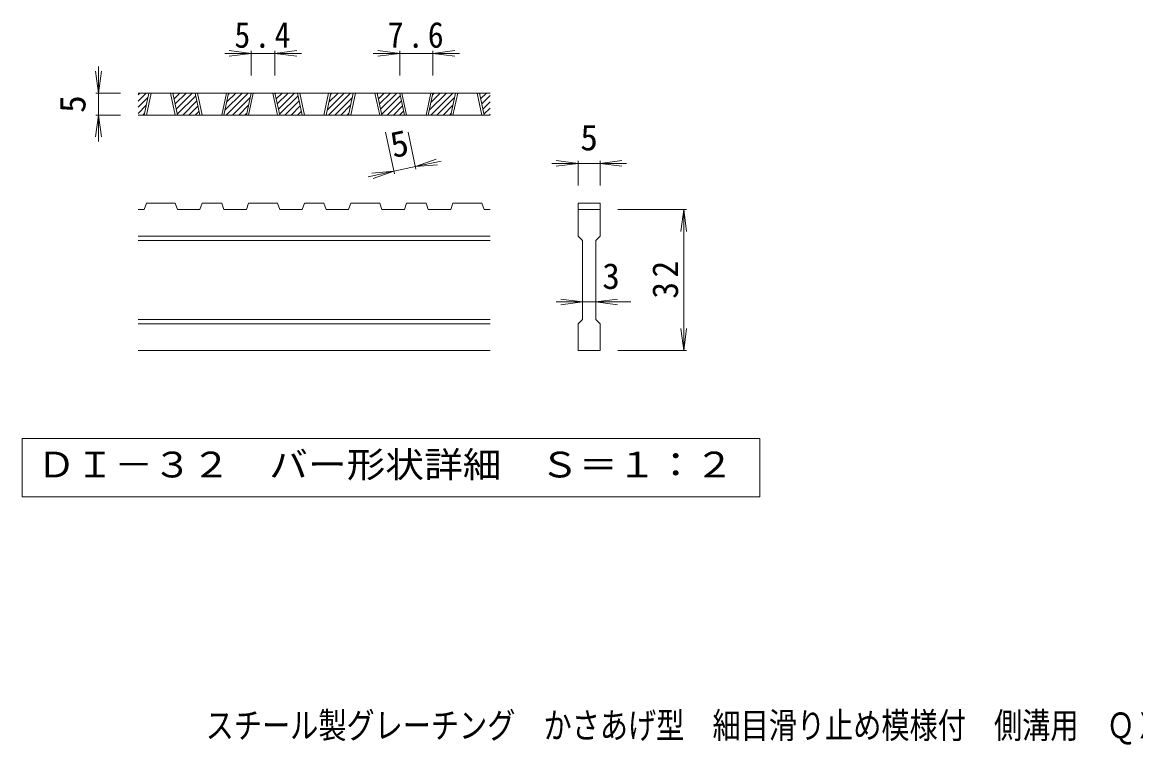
# Model space of a CAD drawing. Units: millimetres on the paper, enlarged 5 times, with parts at other scales. Extents: x -673 to 833, y -683 to 567.
# Drawn here: x -553 to 80, y -683 to -272 of the extents above; entities that cross this region are included whole.
import ezdxf
from ezdxf.enums import TextEntityAlignment as Align

# ---------------------------------------------------------------- set-up
doc = ezdxf.new("R2010")
doc.units = ezdxf.units.MM
doc.header["$LTSCALE"] = 5
doc.layers.add('D-0_通り芯', color=3, linetype='Continuous', lineweight=9)
doc.layers.add('D-4_寸法', color=7, linetype='Continuous', lineweight=9)
doc.layers.add('F-5_F-5ﾚｲﾔ', color=2, linetype='Continuous')
doc.styles.add('ＭＳ ゴシック', font='')
doc.styles.get('ＭＳ ゴシック').set_extended_font_data('MS Gothic')

msp = doc.modelspace()

# ---------------------------------------------------------------- linework, layer by layer
at = {"layer": 'D-0_通り芯'}
for p, q in [((-486.773, -316.858), (-482.24, -312.324)), ((-486.773, -313.322), (-485.775, -312.324)), ((-286.773, -312.324), (-486.773, -312.324)), ((-486.773, -320.393), (-481.192, -314.812)), ((-483.335, -324.824), (-480.66, -312.324)), ((-482.085, -324.824), (-479.41, -312.324)), ((-468.335, -312.324), (-465.66, -324.824)), ((-467.085, -312.324), (-464.41, -324.824)), ((-466.999, -312.723), (-466.6, -312.324)), ((-466.376, -315.636), (-463.065, -312.324)), ((-465.753, -318.548), (-459.529, -312.324)), ((-465.129, -321.46), (-455.993, -312.324)), ((-464.506, -324.373), (-453.977, -313.843)), ((-451.627, -324.824), (-454.302, -312.324)), ((-450.377, -324.824), (-453.052, -312.324)), ((-436.627, -312.324), (-439.302, -324.824)), ((-435.377, -312.324), (-438.052, -324.824)), ((-437.464, -322.079), (-427.709, -312.324)), ((-436.674, -324.824), (-424.174, -312.324)), ((-436.501, -317.581), (-431.245, -312.324)), ((-435.539, -313.083), (-434.78, -312.324)), ((-433.138, -324.824), (-423.126, -314.812)), ((-425.269, -324.824), (-422.594, -312.324)), ((-424.019, -324.824), (-421.344, -312.324)), ((-410.269, -312.324), (-407.594, -324.824)), ((-409.019, -312.324), (-406.344, -324.824)), ((-408.933, -312.723), (-408.534, -312.324)), ((-408.31, -315.636), (-404.999, -312.324)), ((-407.687, -318.548), (-401.463, -312.324)), ((-407.063, -321.46), (-397.927, -312.324)), ((-406.44, -324.373), (-395.911, -313.843)), ((-393.561, -324.824), (-396.236, -312.324)), ((-392.311, -324.824), (-394.986, -312.324)), ((-378.561, -312.324), (-381.236, -324.824)), ((-377.311, -312.324), (-379.986, -324.824)), ((-379.398, -322.079), (-369.643, -312.324)), ((-378.608, -324.824), (-366.108, -312.324)), ((-378.435, -317.581), (-373.179, -312.324)), ((-377.473, -313.083), (-376.714, -312.324)), ((-375.072, -324.824), (-365.06, -314.812)), ((-367.202, -324.824), (-364.527, -312.324)), ((-365.952, -324.824), (-363.277, -312.324)), ((-352.202, -312.324), (-349.527, -324.824)), ((-350.952, -312.324), (-348.277, -324.824)), ((-350.867, -312.723), (-350.468, -312.324)), ((-350.244, -315.636), (-346.932, -312.324)), ((-349.621, -318.548), (-343.397, -312.324)), ((-348.997, -321.46), (-339.861, -312.324)), ((-348.374, -324.373), (-337.845, -313.843)), ((-335.494, -324.824), (-338.169, -312.324)), ((-334.244, -324.824), (-336.919, -312.324)), ((-320.494, -312.324), (-323.169, -324.824)), ((-319.244, -312.324), (-321.919, -324.824)), ((-321.332, -322.079), (-311.577, -312.324)), ((-320.542, -324.824), (-308.042, -312.324)), ((-320.369, -317.581), (-315.113, -312.324)), ((-319.407, -313.083), (-318.648, -312.324)), ((-317.006, -324.824), (-306.994, -314.812)), ((-309.136, -324.824), (-306.461, -312.324)), ((-307.886, -324.824), (-305.211, -312.324)), ((-294.136, -312.324), (-291.461, -324.824)), ((-292.886, -312.324), (-290.211, -324.824)), ((-292.801, -312.723), (-292.402, -312.324)), ((-292.178, -315.636), (-288.866, -312.324)), ((-291.555, -318.548), (-286.773, -313.766)), ((-486.773, -323.929), (-482.155, -319.31)), ((-461.423, -324.824), (-453.353, -316.755)), ((-457.887, -324.824), (-452.73, -319.668)), ((-454.351, -324.824), (-452.107, -322.58)), ((-429.603, -324.824), (-424.088, -319.31)), ((-403.357, -324.824), (-395.287, -316.755)), ((-399.821, -324.824), (-394.664, -319.668)), ((-396.285, -324.824), (-394.041, -322.58)), ((-371.537, -324.824), (-366.022, -319.31)), ((-345.291, -324.824), (-337.221, -316.755)), ((-341.755, -324.824), (-336.598, -319.668)), ((-338.219, -324.824), (-335.975, -322.58)), ((-313.471, -324.824), (-307.956, -319.31)), ((-290.931, -321.46), (-286.773, -317.302)), ((-290.308, -324.373), (-286.773, -320.837)), ((-286.773, -324.824), (-486.773, -324.824)), ((-484.133, -324.824), (-483.117, -323.808)), ((-426.067, -324.824), (-425.051, -323.808)), ((-368.001, -324.824), (-366.985, -323.808)), ((-309.935, -324.824), (-308.919, -323.808)), ((-287.224, -324.824), (-286.773, -324.373)), ((-483.335, -378.574), (-486.773, -378.574)), ((-483.335, -378.574), (-482.085, -374.824)), ((-465.66, -374.824), (-482.085, -374.824)), ((-465.66, -374.824), (-464.41, -378.574)), ((-451.627, -378.574), (-464.41, -378.574)), ((-451.627, -378.574), (-450.377, -374.824)), ((-439.302, -374.824), (-450.377, -374.824)), ((-439.302, -374.824), (-438.052, -378.574)), ((-425.269, -378.574), (-438.052, -378.574)), ((-425.269, -378.574), (-424.019, -374.824)), ((-407.594, -374.824), (-424.019, -374.824)), ((-406.344, -378.574), (-407.594, -374.824)), ((-393.561, -378.574), (-406.344, -378.574)), ((-393.561, -378.574), (-392.311, -374.824)), ((-381.236, -374.824), (-392.311, -374.824)), ((-381.236, -374.824), (-379.986, -378.574)), ((-367.202, -378.574), (-379.986, -378.574)), ((-367.202, -378.574), (-365.952, -374.824)), ((-365.952, -374.824), (-349.527, -374.824)), ((-348.277, -378.574), (-349.527, -374.824)), ((-335.494, -378.574), (-348.277, -378.574)), ((-335.494, -378.574), (-334.244, -374.824)), ((-323.169, -374.824), (-334.244, -374.824)), ((-323.169, -374.824), (-321.919, -378.574)), ((-309.136, -378.574), (-321.919, -378.574)), ((-309.136, -378.574), (-307.886, -374.824)), ((-307.886, -374.824), (-291.461, -374.824)), ((-290.211, -378.574), (-291.461, -374.824)), ((-286.773, -378.574), (-290.211, -378.574)), ((-236.773, -374.824), (-224.273, -374.824)), ((-236.773, -374.824), (-236.773, -378.574)), ((-236.773, -378.574), (-224.273, -378.574)), ((-236.773, -393.574), (-236.773, -378.574)), ((-224.273, -374.824), (-224.273, -378.574)), ((-224.273, -378.574), (-224.273, -393.574)), ((-286.773, -393.574), (-486.773, -393.574)), ((-286.773, -396.074), (-486.773, -396.074)), ((-236.773, -393.574), (-234.273, -396.074)), ((-226.773, -396.074), (-224.273, -393.574)), ((-226.773, -396.074), (-226.773, -441.074)), ((-286.773, -441.075), (-486.773, -441.075)), ((-226.773, -441.074), (-224.273, -443.574)), ((-286.773, -443.574), (-486.773, -443.574)), ((-224.273, -443.574), (-224.273, -458.574)), ((-286.773, -458.574), (-486.773, -458.574)), ((-224.273, -458.574), (-236.773, -458.574))]:
    msp.add_line(p, q, dxfattribs=at)
msp.add_lwpolyline([(-236.773, -458.574), (-236.773, -443.574), (-234.273, -441.074), (-234.273, -396.074)], dxfattribs=at)
at = {"layer": 'D-0_通り芯', "color": 7}
msp.add_lwpolyline([(-552.6, -508.574), (-552.6, -541.8), (-133.446, -541.8), (-133.446, -508.574)], close=True, dxfattribs=at)
at = {"layer": 'D-4_寸法'}
for p, q in [((-422.594, -289.824), (-437.594, -289.824)), ((-422.594, -289.824), (-434.987, -288.193)), ((-422.594, -289.824), (-434.987, -291.456)), ((-422.594, -288.324), (-422.594, -302.324)), ((-409.019, -289.824), (-422.594, -289.824)), ((-409.019, -289.824), (-396.625, -288.193)), ((-409.019, -288.324), (-409.019, -302.324)), ((-409.019, -289.824), (-396.625, -291.456)), ((-409.019, -289.824), (-394.019, -289.824)), ((-338.169, -289.824), (-353.169, -289.824)), ((-338.169, -289.824), (-350.563, -288.193)), ((-338.169, -289.824), (-350.563, -291.456)), ((-338.169, -288.324), (-338.169, -302.324)), ((-319.244, -289.824), (-338.169, -289.824)), ((-319.244, -289.824), (-306.851, -288.193)), ((-319.244, -288.324), (-319.244, -302.324)), ((-319.244, -289.824), (-306.851, -291.456)), ((-319.244, -289.824), (-304.244, -289.824)), ((-509.273, -312.324), (-509.273, -297.324)), ((-509.273, -312.324), (-510.905, -299.931)), ((-509.273, -312.324), (-507.641, -299.931)), ((-510.773, -312.324), (-496.773, -312.324)), ((-509.273, -312.324), (-509.273, -324.824)), ((-509.273, -324.824), (-510.905, -337.218)), ((-510.773, -324.824), (-496.773, -324.824)), ((-509.273, -324.824), (-507.641, -337.218)), ((-509.273, -324.824), (-509.273, -339.824)), ((-341.126, -358.243), (-346.185, -334.603)), ((-328.903, -355.627), (-333.402, -334.603)), ((-329.217, -354.16), (-341.44, -356.776)), ((-329.217, -354.16), (-317.439, -349.971)), ((-329.217, -354.16), (-314.549, -351.021)), ((-329.217, -354.16), (-316.757, -353.162)), ((-236.773, -352.324), (-251.773, -352.324)), ((-236.773, -352.324), (-249.166, -350.693)), ((-236.773, -352.324), (-249.166, -353.956)), ((-236.773, -350.824), (-236.773, -364.824)), ((-224.273, -352.324), (-236.773, -352.324)), ((-224.273, -352.324), (-211.88, -350.693)), ((-224.273, -350.824), (-224.273, -364.824)), ((-224.273, -352.324), (-211.88, -353.956)), ((-224.273, -352.324), (-209.273, -352.324)), ((-341.44, -356.776), (-356.108, -359.915)), ((-341.44, -356.776), (-353.9, -357.774)), ((-341.44, -356.776), (-353.217, -360.965)), ((-175.273, -378.574), (-214.273, -378.574)), ((-176.773, -378.574), (-178.405, -390.967)), ((-176.773, -378.574), (-175.142, -390.967)), ((-176.773, -458.574), (-176.773, -378.574)), ((-234.273, -431.074), (-246.666, -429.443)), ((-226.773, -431.074), (-214.38, -429.443)), ((-234.273, -431.074), (-249.273, -431.074)), ((-234.273, -431.074), (-246.666, -432.706)), ((-226.773, -431.074), (-234.273, -431.074)), ((-226.773, -431.074), (-214.38, -432.706)), ((-226.773, -431.074), (-206.773, -431.074)), ((-176.773, -458.574), (-178.405, -446.181)), ((-176.773, -458.574), (-175.142, -446.181)), ((-175.273, -458.574), (-214.273, -458.574))]:
    msp.add_line(p, q, dxfattribs=at)

# ---------------------------------------------------------------- texts
at = {"layer": 'D-0_通り芯', "color": 2, "style": 'ＭＳ ゴシック', "width": 1.1}
msp.add_text('ＤＩ－３２\u3000バー形状詳細\u3000Ｓ＝１：２', height=14.66, dxfattribs=at).set_placement((-544.273, -535.187), align=Align.BOTTOM_LEFT)
at = {"layer": 'D-4_寸法', "color": 2, "style": 'ＭＳ ゴシック'}
for rotation, p in [(90, (-512.273, -323.574)), (12.079, (-340.845, -353.581))]:
    msp.add_text('5', height=14.66, rotation=rotation, dxfattribs=at).set_placement(p, align=Align.BOTTOM_LEFT)
for s, p in [('5', (-235.523, -349.324)), ('3', (-223.023, -428.074))]:
    msp.add_text(s, height=14.66, dxfattribs=at).set_placement(p, align=Align.BOTTOM_LEFT)
at = {"layer": 'D-4_寸法', "color": 2, "char_height": 14.66, "attachment_point": 7, "style": 'ＭＳ ゴシック'}
for s, insert in [('\\T1.27;\\W0.9;5.4', (-432.056, -286.824)), ('\\T1.27;\\W0.9;7.6', (-344.957, -286.824))]:
    msp.add_mtext(s, dxfattribs=dict(at, insert=insert))
at = {"layer": 'D-4_寸法', "color": 2, "insert": (-179.773, -429.199), "char_height": 14.66, "attachment_point": 7, "rotation": 90, "style": 'ＭＳ ゴシック'}
msp.add_mtext('\\T1.27;\\W0.95;32', dxfattribs=at)
at = {"layer": 'F-5_F-5ﾚｲﾔ', "style": 'ＭＳ ゴシック', "width": 0.8}
msp.add_text('スチール製グレーチング\u3000かさあげ型\u3000細目滑り止め模様付\u3000側溝用\u3000ＱＸＹ\u3000３９３２Ａ', height=14.66, dxfattribs=at).set_placement((-448.384, -683.409), align=Align.BOTTOM_LEFT)

doc.saveas('drawing.dxf')
